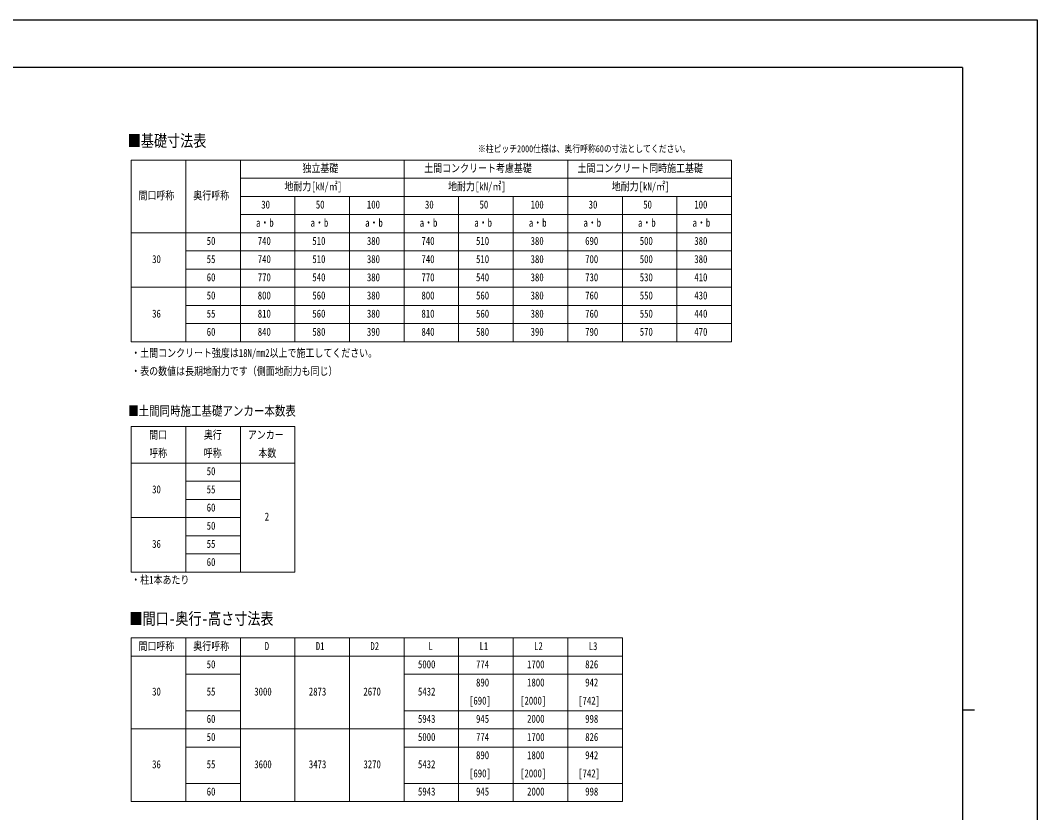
# Model space of a CAD drawing. Units: millimetres, scale not verified. Extents: x -16820 to 16820, y -11880 to 11880.
# Drawn here: x 41 to 16820, y -1197 to 11880 of the extents above; entities that cross this region are included whole.
import ezdxf
from ezdxf.enums import TextEntityAlignment as Align

# ---------------------------------------------------------------- set-up
doc = ezdxf.new("R2010")
doc.units = ezdxf.units.MM
doc.header["$LTSCALE"] = 50
doc.layers.add('0-1_TABLE1', color=7, linetype='Continuous', lineweight=18)
doc.layers.add('0-2_USER1', color=3, linetype='Continuous')
doc.layers.add('0-8_YKK_ZWAK', color=7, linetype='Continuous')
doc.styles.add('ＭＳ ゴシック', font='')
doc.styles.get('ＭＳ ゴシック').set_extended_font_data('MS Gothic')

msp = doc.modelspace()

# ---------------------------------------------------------------- linework, layer by layer
at = {"layer": '0-1_TABLE1'}
for p, q in [((1870.43, 9573.89), (11770.43, 9573.89)), ((1870.43, 9573.89), (1870.43, 6573.89)), ((2770.43, 9573.89), (2770.43, 6573.89)), ((6370.43, 9573.89), (6370.43, 6573.89)), ((9070.43, 9573.89), (9070.43, 6573.89)), ((3670.43, 9273.89), (11770.43, 9273.89)), ((3670.43, 8973.89), (11770.43, 8973.89)), ((4570.43, 8973.89), (4570.43, 6573.89)), ((5470.43, 8973.89), (5470.43, 6573.89)), ((7270.43, 8973.89), (7270.43, 6573.89)), ((8170.43, 8973.89), (8170.43, 6573.89)), ((9970.43, 8973.89), (9970.43, 6573.89)), ((10870.43, 8973.89), (10870.43, 6573.89)), ((3670.43, 8673.89), (11770.43, 8673.89)), ((2770.43, 8073.89), (11770.43, 8073.89)), ((2770.43, 7773.89), (11770.43, 7773.89)), ((1870.43, 7473.89), (11770.43, 7473.89)), ((2770.43, 7173.89), (11770.43, 7173.89)), ((2770.43, 6873.89), (11770.43, 6873.89)), ((1870.43, 5173.89), (4570.43, 5173.89)), ((1870.43, 5173.89), (1870.43, 2773.89)), ((2770.43, 5173.89), (2770.43, 2773.89)), ((3670.43, 5173.89), (3670.43, 2773.89)), ((4570.43, 5173.89), (4570.43, 2773.89)), ((1870.43, 4573.89), (4570.43, 4573.89)), ((2770.43, 4273.89), (3670.43, 4273.89)), ((2770.43, 3973.89), (3670.43, 3973.89)), ((1870.43, 3673.89), (3670.43, 3673.89)), ((2770.43, 3373.89), (3670.43, 3373.89)), ((2770.43, 3073.89), (3670.43, 3073.89)), ((1870.43, 2773.89), (4570.43, 2773.89)), ((1870.43, 1686.48), (9970.43, 1686.48)), ((1870.43, 1686.48), (1870.43, -1013.52)), ((2770.43, 1686.48), (2770.43, -1013.52)), ((3670.43, 1686.48), (3670.43, -1013.52)), ((4570.43, 1686.48), (4570.43, -1013.52)), ((5470.43, 1686.48), (5470.43, -1013.52)), ((6370.43, 1686.48), (6370.43, -1013.52)), ((7270.43, 1686.48), (7270.43, -1013.52)), ((8170.43, 1686.48), (8170.43, -1013.52)), ((9070.43, 1686.48), (9070.43, -1013.52)), ((9970.43, 1686.48), (9970.43, -1013.52)), ((1870.43, 1386.48), (9970.43, 1386.48)), ((2770.43, 1086.48), (3670.43, 1086.48)), ((6370.43, 1086.48), (9970.43, 1086.48)), ((2770.43, 486.48), (3670.43, 486.48)), ((6370.43, 486.48), (9970.43, 486.48)), ((1870.43, 186.48), (9970.43, 186.48)), ((2770.43, -113.52), (3670.43, -113.52)), ((6370.43, -113.52), (9970.43, -113.52)), ((2770.43, -713.52), (3670.43, -713.52)), ((6370.43, -713.52), (9970.43, -713.52)), ((1870.43, -1013.52), (9970.43, -1013.52))]:
    msp.add_line(p, q, dxfattribs=at)
for points in [[(3670.43, 9573.89), (3670.43, 8073.89), (3670.43, 7773.89), (3670.43, 7173.89), (3670.43, 6873.89), (3670.43, 6573.89)], [(11770.43, 9573.89), (11770.43, 8973.89), (11770.43, 6573.89)], [(1870.43, 8373.89), (2770.43, 8373.89), (3670.43, 8373.89), (11770.43, 8373.89)], [(1870.43, 6573.89), (2770.43, 6573.89), (11770.43, 6573.89)]]:
    msp.add_lwpolyline(points, dxfattribs=at)
at = {"layer": '0-8_YKK_ZWAK'}
for p, q in [((15580.08, 11100), (-15619.92, 11100)), ((15580.08, 11100), (-15619.92, 11100)), ((15580.08, 11100), (15580.08, -10100)), ((15580.08, 11100), (15580.08, -10100)), ((15580.08, 500), (15780.08, 500)), ((15580.08, 500), (15780.08, 500))]:
    msp.add_line(p, q, dxfattribs=at)
msp.add_lwpolyline([(-16820, -11880), (16820, -11880), (16820, 11880), (-16820, 11880)], close=True, dxfattribs=at)
msp.add_lwpolyline([(-16820, -11880), (16820, -11880), (16820, 11880), (-16820, 11880)], close=True, dxfattribs=at)

# ---------------------------------------------------------------- texts
at = {"layer": '0-1_TABLE1', "style": 'ＭＳ ゴシック', "width": 0.8}
for s, p in [('独立基礎', (4694.03, 9333.89)), ('土間コンクリート考慮基礎', (6702.83, 9333.89)), ('土間コンクリート同時施工基礎', (9230.03, 9333.89)), ('地耐力[kN/㎡]', (4396.43, 9033.89)), ('地耐力[kN/㎡]', (7096.43, 9033.89)), ('地耐力[kN/㎡]', (9796.43, 9033.89)), ('間口呼称', (1989.23, 8883.89)), ('奥行呼称', (2894.03, 8883.89)), ('30', (4014.83, 8733.89)), ('50', (4914.83, 8733.89)), ('100', (5757.23, 8733.89)), ('30', (6714.83, 8733.89)), ('50', (7614.83, 8733.89)), ('100', (8457.23, 8733.89)), ('30', (9414.83, 8733.89)), ('50', (10314.83, 8733.89)), ('100', (11157.23, 8733.89)), ('a・b', (3928.43, 8433.89)), ('a・b', (4828.43, 8433.89)), ('a・b', (5728.43, 8433.89)), ('a・b', (6628.43, 8433.89)), ('a・b', (7528.43, 8433.89)), ('a・b', (8428.43, 8433.89)), ('a・b', (9328.43, 8433.89)), ('a・b', (10228.43, 8433.89)), ('a・b', (11128.43, 8433.89)), ('50', (3114.83, 8133.89)), ('740', (3957.23, 8133.89)), ('510', (4857.23, 8133.89)), ('380', (5757.23, 8133.89)), ('740', (6657.23, 8133.89)), ('510', (7557.23, 8133.89)), ('380', (8457.23, 8133.89)), ('690', (9357.23, 8133.89)), ('500', (10257.23, 8133.89)), ('380', (11157.23, 8133.89)), ('30', (2214.83, 7833.89)), ('55', (3114.83, 7833.89)), ('740', (3957.23, 7833.89)), ('510', (4857.23, 7833.89)), ('380', (5757.23, 7833.89)), ('740', (6657.23, 7833.89)), ('510', (7557.23, 7833.89)), ('380', (8457.23, 7833.89)), ('700', (9357.23, 7833.89)), ('500', (10257.23, 7833.89)), ('380', (11157.23, 7833.89)), ('60', (3114.83, 7533.89)), ('770', (3957.23, 7533.89)), ('540', (4857.23, 7533.89)), ('380', (5757.23, 7533.89)), ('770', (6657.23, 7533.89)), ('540', (7557.23, 7533.89)), ('380', (8457.23, 7533.89)), ('730', (9357.23, 7533.89)), ('530', (10257.23, 7533.89)), ('410', (11157.23, 7533.89)), ('50', (3114.83, 7233.89)), ('800', (3957.23, 7233.89)), ('560', (4857.23, 7233.89)), ('380', (5757.23, 7233.89)), ('800', (6657.23, 7233.89)), ('560', (7557.23, 7233.89)), ('380', (8457.23, 7233.89)), ('760', (9357.23, 7233.89)), ('550', (10257.23, 7233.89)), ('430', (11157.23, 7233.89)), ('36', (2214.83, 6933.89)), ('55', (3114.83, 6933.89)), ('810', (3957.23, 6933.89)), ('560', (4857.23, 6933.89)), ('380', (5757.23, 6933.89)), ('810', (6657.23, 6933.89)), ('560', (7557.23, 6933.89)), ('380', (8457.23, 6933.89)), ('760', (9357.23, 6933.89)), ('550', (10257.23, 6933.89)), ('440', (11157.23, 6933.89)), ('60', (3114.83, 6633.89)), ('840', (3957.23, 6633.89)), ('580', (4857.23, 6633.89)), ('390', (5757.23, 6633.89)), ('840', (6657.23, 6633.89)), ('580', (7557.23, 6633.89)), ('390', (8457.23, 6633.89)), ('790', (9357.23, 6633.89)), ('570', (10257.23, 6633.89)), ('470', (11157.23, 6633.89)), ('間口', (2166.83, 4933.89)), ('奥行', (3066.83, 4933.89)), ('アンカー', (3794.03, 4933.89)), ('呼称', (2166.83, 4633.89)), ('呼称', (3066.83, 4633.89)), ('本数', (3966.83, 4633.89)), ('50', (3114.83, 4333.89)), ('30', (2214.83, 4033.89)), ('55', (3114.83, 4033.89)), ('60', (3114.83, 3733.89)), ('2', (4072.43, 3583.89)), ('50', (3114.83, 3433.89)), ('36', (2214.83, 3133.89)), ('55', (3114.83, 3133.89)), ('60', (3114.83, 2833.89)), ('間口呼称', (1989.23, 1446.48)), ('奥行呼称', (2894.03, 1446.48)), ('D', (4072.43, 1446.48)), ('D1', (4914.83, 1446.48)), ('D2', (5814.83, 1446.48)), ('L', (6772.43, 1446.48)), ('L1', (7614.83, 1446.48)), ('L2', (8514.83, 1446.48)), ('L3', (9414.83, 1446.48)), ('50', (3114.83, 1146.48)), ('5000', (6599.63, 1146.48)), ('774', (7557.23, 1146.48)), ('1700', (8399.63, 1146.48)), ('826', (9357.23, 1146.48)), ('890', (7557.23, 846.48)), ('1800', (8399.63, 846.48)), ('942', (9357.23, 846.48)), ('30', (2214.83, 696.48)), ('55', (3114.83, 696.48)), ('3000', (3899.63, 696.48)), ('2873', (4799.63, 696.48)), ('2670', (5699.63, 696.48)), ('5432', (6599.63, 696.48)), ('[690]', (7442.03, 546.48)), ('[2000]', (8284.43, 546.48)), ('[742]', (9242.03, 546.48)), ('60', (3114.83, 246.48)), ('5943', (6599.63, 246.48)), ('945', (7557.23, 246.48)), ('2000', (8399.63, 246.48)), ('998', (9357.23, 246.48)), ('50', (3114.83, -53.52)), ('5000', (6599.63, -53.52)), ('774', (7557.23, -53.52)), ('1700', (8399.63, -53.52)), ('826', (9357.23, -53.52)), ('36', (2214.83, -503.52)), ('3600', (3899.63, -503.52)), ('3473', (4799.63, -503.52)), ('3270', (5699.63, -503.52)), ('5432', (6599.63, -503.52)), ('890', (7557.23, -353.52)), ('1800', (8399.63, -353.52)), ('942', (9357.23, -353.52)), ('55', (3114.83, -503.52)), ('[690]', (7442.03, -653.52)), ('[2000]', (8284.43, -653.52)), ('[742]', (9242.03, -653.52)), ('60', (3114.83, -953.52)), ('5943', (6599.63, -953.52)), ('945', (7557.23, -953.52)), ('2000', (8399.63, -953.52)), ('998', (9357.23, -953.52))]:
    msp.add_text(s, height=132, dxfattribs=at).set_placement(p, align=Align.BOTTOM_LEFT)
at = {"layer": '0-2_USER1', "style": 'ＭＳ ゴシック', "width": 0.8}
for s, height, p in [('■基礎寸法表', 197.9, (1813.16, 9733.89)), ('※柱ピッチ2000仕様は、奥行呼称60の寸法としてください。', 115.5, (7587.84, 9668.44)), ('・土間コンクリート強度は18N/㎜2以上で施工してください。', 132, (1870.43, 6284.61)), ('・表の数値は長期地耐力です（側面地耐力も同じ）', 132, (1870.43, 5984.61)), ('■土間同時施工基礎アンカー本数表', 158.4, (1818.92, 5307.85)), ('・柱1本あたり', 132, (1870.43, 2540.91)), ('■間口-奥行-高さ寸法表', 197.9, (1841.63, 1847.55))]:
    msp.add_text(s, height=height, dxfattribs=at).set_placement(p, align=Align.BOTTOM_LEFT)

doc.saveas('drawing.dxf')
